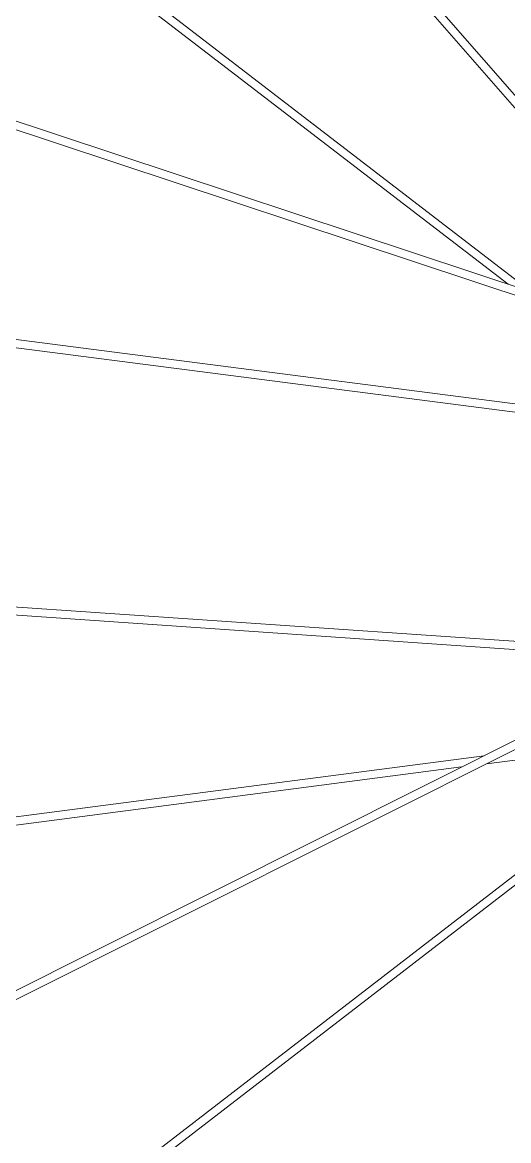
# Model space of a CAD drawing. Header units: inches. Extents: x -27 to 495, y -3 to 144.
# Drawn here: x -18.63 to -15.11, y 97.19 to 105.29 of the extents above; entities that cross this region are included whole.
import ezdxf

# ---------------------------------------------------------------- set-up
doc = ezdxf.new("R2010")
doc.units = ezdxf.units.IN
doc.layers.add('ZANO_R', color=7, linetype='Continuous', lineweight=0)

msp = doc.modelspace()

# ---------------------------------------------------------------- linework, layer by layer
at = {"layer": 'ZANO_R'}
for p, q in [((-17.70871, 107.69654), (-13.48627, 102.85108)), ((-13.37432, 102.81395), (-17.66348, 107.73596)), ((-14.94603, 103.33534), (-18.8268, 106.32028)), ((-18.86338, 106.27272), (-15.11908, 103.39275)), ((-12.97148, 102.68031), (-19.58597, 104.87457)), ((-19.60486, 104.81763), (-12.99037, 102.62336)), ((-13.19225, 102.28487), (-20.13708, 103.17904)), ((-20.14474, 103.11953), (-13.19991, 102.22536)), ((-20.32896, 101.10956), (-13.91699, 100.66902)), ((-13.81157, 100.72192), (-20.32485, 101.16942)), ((-13.43222, 100.91228), (-19.66095, 97.78671)), ((-19.63404, 97.73308), (-13.40531, 100.85865)), ((-13.30871, 100.47655), (-18.85172, 96.19809)), ((-18.81506, 96.15059), (-13.27205, 100.42905)), ((-15.27378, 99.92105), (-13.77503, 100.11661)), ((-15.29162, 99.97924), (-20.14641, 99.34578)), ((-20.13864, 99.28629), (-15.45457, 99.89747))]:
    msp.add_line(p, q, dxfattribs=at)
for radius, start, end in [(12.68111, 19.469579, 264.472875), (11.25, 19.821861, 180), (11.25, 180, 13.589659)]:
    msp.add_arc((-11.06765, 101.24013), radius, start, end, dxfattribs=at)

doc.saveas('drawing.dxf')
